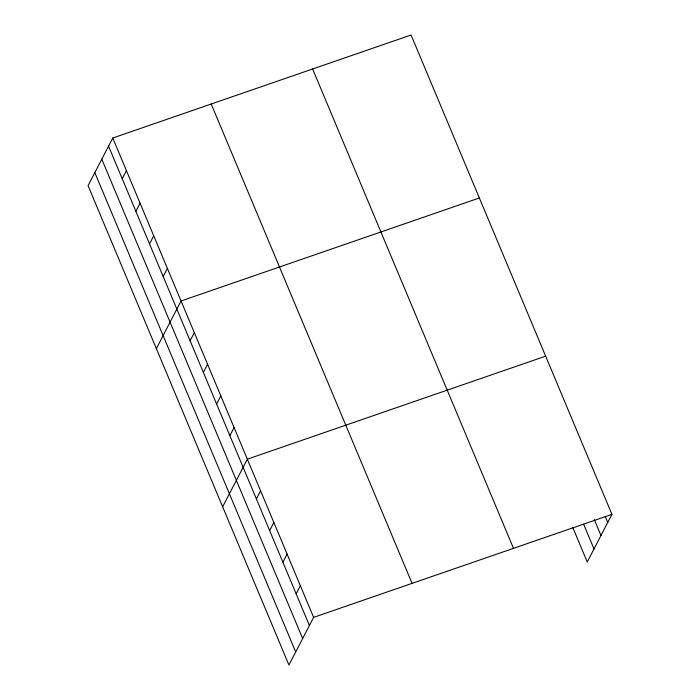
<?xml version="1.0" encoding="UTF-8"?>
<svg xmlns="http://www.w3.org/2000/svg" width="700" height="700" viewBox="0 0 700 700"><rect width="100%" height="100%" fill="white"/><g stroke="black" fill="none" stroke-linecap="round" stroke-linejoin="round"><path stroke-width="1.05" d="M112.761 138.014L88.069 185.649L288.925 665L313.618 617.365L611.931 514.351L411.075 35L112.761 138.014L313.618 617.365M122.211 178.727L126.42 170.607M135.87 211.33L140.079 203.21M149.529 243.924L153.737 235.804M163.188 276.517L167.396 268.398M156.362 348.626L181.055 300.991L479.36 197.977M190.102 340.751L194.311 332.631M203.359 372.391L207.567 364.271M216.615 404.023L220.824 395.902M229.871 435.662L234.08 427.543M222.644 506.817L247.336 459.183L545.65 356.16M256.384 498.934L260.592 490.814M269.64 530.574L273.849 522.454M282.896 562.214L287.105 554.094M296.152 593.845L300.361 585.725M611.931 514.351L587.239 561.986L572.74 527.38M605.238 516.539L607.722 522.471M594.335 519.689L600.968 535.509M583.642 524.23L594.003 548.949M312.629 68.994L513.494 548.345M211.199 104.02L412.064 583.371M108.553 146.134L309.409 625.485M101.789 159.171L302.654 638.523M94.824 172.611L295.689 651.962"/></g></svg>
